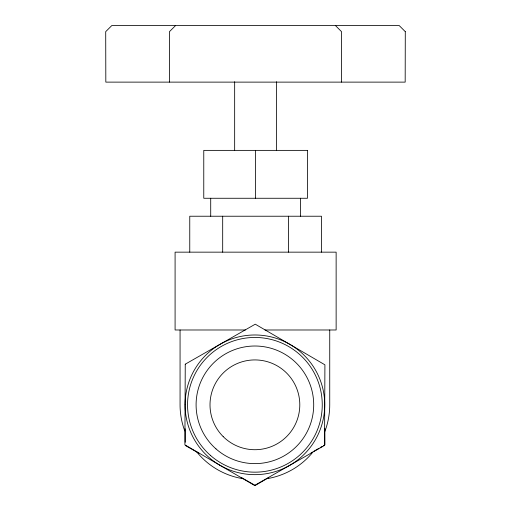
<?xml version="1.0" encoding="UTF-8"?>
<svg xmlns="http://www.w3.org/2000/svg" width="511" height="511" viewBox="0 0 511 511"><rect width="100%" height="100%" fill="white"/><g stroke="black" fill="none" stroke-linecap="round" stroke-linejoin="round"><path stroke-width="0.77" d="M341.418 82.124L341.533 31.656L335.427 25.55M175.573 25.55L169.467 31.656L169.582 82.124M268.812 477.542L255.264 485.45L241.537 477.606M311.148 452.848L312.528 452.043M313.901 451.245L318.717 448.434M320.097 447.63L322.16 446.429M323.533 445.624L324.913 444.819L324.836 428.346M245.401 329.985L175.088 329.985L175.088 252.153L336.136 252.153L336.136 329.985L264.954 329.985M185.25 445.445L198.875 453.231M185.18 428.844L185.238 442.283M329.736 329.985L329.736 404.821A74.836 74.836 0 0 1 324.772 431.629M321.47 252.153L321.47 216.23L189.76 216.23L189.76 252.153M300.513 198.268L300.513 216.23M288.543 216.23L288.543 252.153M276.566 81.728L276.566 150.375M255.615 150.375L255.615 198.268M234.658 81.728L234.658 150.375M222.687 216.23L222.687 252.153M210.711 198.268L210.711 216.23M180.064 329.985L180.064 404.821A74.836 74.836 0 0 0 184.752 430.888M220.254 344.184A69.828 69.828 0 0 1 324.734 404.974A69.828 69.828 0 0 1 219.986 465.291M219.717 465.138A69.828 69.828 0 0 1 185.071 404.814M185.071 404.508A69.828 69.828 0 0 1 219.986 344.344M312.049 453.136A74.836 74.836 0 0 1 266.621 478.73M243.185 478.73A74.836 74.836 0 0 1 196.748 451.922M405.293 31.656L405.178 82.124L105.822 82.124L105.707 31.656L111.813 25.55L399.187 25.55L405.293 31.656M185.25 364.19L184.893 444.819L254.542 485.45L324.549 445.445L324.913 364.816L255.264 324.185L185.25 364.19M307.462 150.375L203.768 150.375L203.768 198.268L307.462 198.268L307.462 150.375M210.321 455.301A67.35 67.35 0 0 0 320.914 418.183A67.35 67.35 0 0 0 233.47 340.965A67.35 67.35 0 0 0 210.321 455.301M215.981 448.894A58.797 58.797 0 0 0 312.534 416.484A58.797 58.797 0 0 0 236.191 349.07A58.797 58.797 0 0 0 215.981 448.894M223.173 436.586A44.904 44.904 0 0 0 298.277 416.414A44.904 44.904 0 0 0 243.255 361.456A44.904 44.904 0 0 0 223.173 436.586"/></g></svg>
